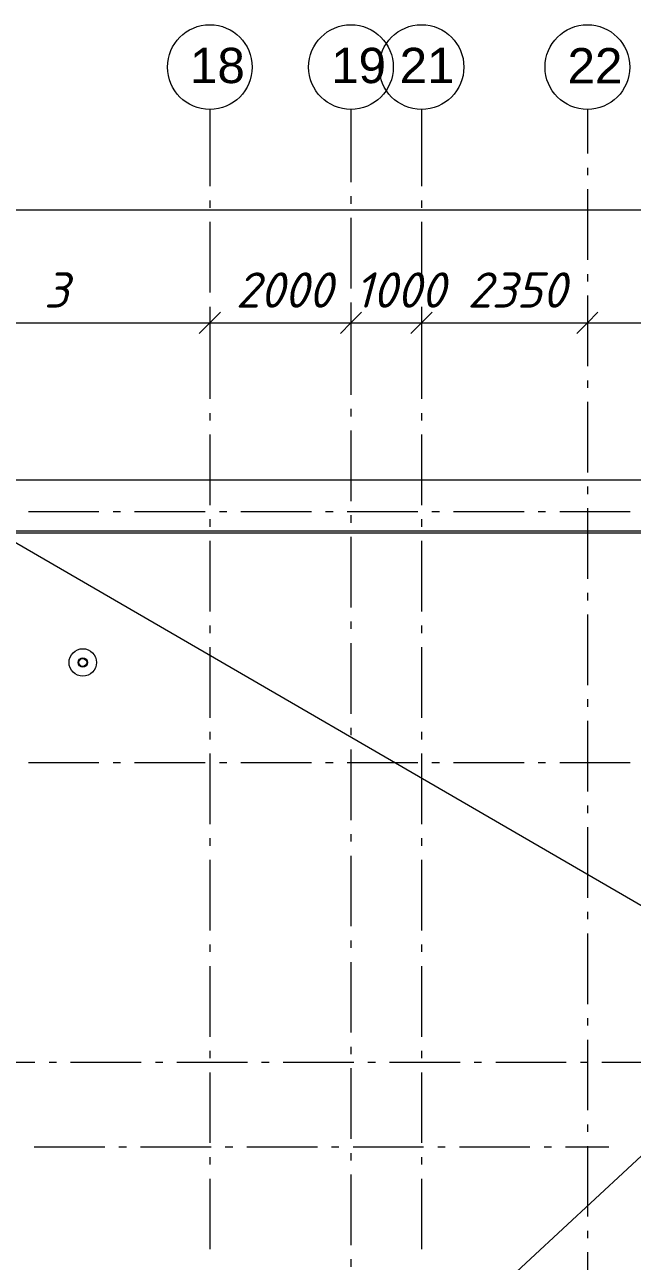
# Model space of a CAD drawing. Header units: millimetres. Extents: x -537608 to 253996, y -217170 to 186033.
# Drawn here: x -341584 to -332975, y 20583 to 38099 of the extents above; entities that cross this region are included whole.
import ezdxf

# ---------------------------------------------------------------- set-up
doc = ezdxf.new("R2010")
doc.units = ezdxf.units.MM
doc.layers.add('PDF _Геометрия', color=7, linetype='Continuous')
doc.layers.add('PDF _Текст', color=7, linetype='Continuous')
doc.styles.add('PDF ArialMT', font='arial.ttf')
doc.styles.add('PDF ISOCPEUR Italic', font='isocpeui.ttf')

msp = doc.modelspace()

# ---------------------------------------------------------------- linework, layer by layer
at = {"layer": 'PDF _Геометрия', "color": 253, "lineweight": 9, "true_color": 0xaaaaaa}
for p, q in [((-338961.3693, 36899.2642), (-338961.3693, 35810.6873)), ((-336961.3694, 36899.2642), (-336961.3694, 35868.5458)), ((-335961.3651, 36899.2642), (-335961.3651, 35810.6873)), ((-333611.3636, 36899.2642), (-333611.3636, 36273.4735)), ((-333611.3636, 36073.477), (-333611.3636, 35967.642)), ((-333611.3636, 35767.6411), (-333611.3636, 34767.6412)), ((-338961.3693, 35610.6865), (-338961.3693, 35504.8516)), ((-336961.3694, 35668.545), (-336961.3694, 35562.71)), ((-335961.3651, 35610.6865), (-335961.3651, 35504.8516)), ((-338961.3693, 35304.8507), (-338961.3693, 34304.8507)), ((-336961.3694, 35362.7092), (-336961.3694, 34362.7092)), ((-335961.3651, 35304.8507), (-335961.3651, 34304.8507)), ((-333611.3636, 34567.6404), (-333611.3636, 34461.8097)), ((-336961.3694, 34162.7127), (-336961.3694, 34056.8778)), ((-333611.3636, 34261.8089), (-333611.3636, 33261.8089)), ((-338961.3693, 34104.8542), (-338961.3693, 33999.0192)), ((-335961.3651, 34104.8542), (-335961.3651, 33999.0192)), ((-336961.3694, 33856.8769), (-336961.3694, 32856.8769)), ((-338961.3693, 33799.0184), (-338961.3693, 32799.0184)), ((-335961.3651, 33799.0184), (-335961.3651, 32799.0184)), ((-333611.3636, 33061.808), (-333611.3636, 32955.9731)), ((-333611.3636, 32755.9722), (-333611.3636, 31755.9723)), ((-338961.3693, 32599.0176), (-338961.3693, 32493.187)), ((-336961.3694, 32656.8761), (-336961.3694, 32551.0454)), ((-335961.3651, 32599.0176), (-335961.3651, 32493.187)), ((-338961.3693, 32293.1861), (-338961.3693, 31293.1861)), ((-336961.3694, 32351.0446), (-336961.3694, 31351.0446)), ((-335961.3651, 32293.1861), (-335961.3651, 31293.1861)), ((-315764.3617, 31647.3514), (-341964.3704, 31647.3514)), ((-333611.3636, 31555.9758), (-333611.3636, 31450.1408)), ((-340532.294, 31199.3518), (-341532.2983, 31199.3518)), ((-340226.4625, 31199.3518), (-340332.2931, 31199.3518)), ((-339026.466, 31199.3518), (-340026.4617, 31199.3518)), ((-338720.6259, 31199.3518), (-338826.4651, 31199.3518)), ((-337520.6294, 31199.3518), (-338520.6336, 31199.3518)), ((-337214.7979, 31199.3518), (-337320.6285, 31199.3518)), ((-336014.7928, 31199.3518), (-337014.7971, 31199.3518)), ((-335708.9613, 31199.3518), (-335814.7919, 31199.3518)), ((-334508.9648, 31199.3518), (-335508.9604, 31199.3518)), ((-334203.1246, 31199.3518), (-334308.9639, 31199.3518)), ((-333003.1282, 31199.3518), (-334003.1325, 31199.3518)), ((-333611.3636, 31250.14), (-333611.3636, 30250.14)), ((-338961.3693, 31093.1853), (-338961.3693, 30987.3503)), ((-336961.3694, 31151.0438), (-336961.3694, 31045.2088)), ((-335961.3651, 31093.1853), (-335961.3651, 30987.3503)), ((-341964.3704, 30928.3507), (-315764.3617, 30928.3507)), ((-315764.3617, 30896.1943), (-341964.3704, 30896.1943)), ((-336961.3694, 30845.208), (-336961.3694, 29845.208)), ((-338961.3693, 30787.3495), (-338961.3693, 29787.3495)), ((-335961.3651, 30787.3495), (-335961.3651, 29787.3495)), ((-333611.3636, 30050.1391), (-333611.3636, 29944.3085)), ((-336961.3694, 29645.2115), (-336961.3694, 29539.3765)), ((-333611.3636, 29744.3076), (-333611.3636, 28744.3076)), ((-338961.3693, 29587.353), (-338961.3693, 29481.518)), ((-335961.3651, 29587.353), (-335961.3651, 29481.518)), ((-338961.3693, 29281.5172), (-338961.3693, 28281.5172)), ((-336961.3694, 29339.3757), (-336961.3694, 28339.3757)), ((-335961.3651, 29281.5172), (-335961.3651, 28281.5172)), ((-333611.3636, 28544.3068), (-333611.3636, 28438.4719)), ((-333611.3636, 28238.4753), (-333611.3636, 27238.4711)), ((-338961.3693, 28081.5164), (-338961.3693, 27975.6857)), ((-336961.3694, 28139.3748), (-336961.3694, 28033.5442)), ((-335961.3651, 28081.5164), (-335961.3651, 27975.6857)), ((-338961.3693, 27775.6849), (-338961.3693, 26775.6849)), ((-336961.3694, 27833.5433), (-336961.3694, 26833.5434)), ((-335961.3651, 27775.6849), (-335961.3651, 26775.6849)), ((-341532.2983, 27649.0007), (-340532.294, 27649.0007)), ((-340332.2931, 27649.0007), (-340226.4625, 27649.0007)), ((-340026.4617, 27649.0007), (-339026.466, 27649.0007)), ((-338826.4651, 27649.0007), (-338720.6259, 27649.0007)), ((-338520.6336, 27649.0007), (-337520.6294, 27649.0007)), ((-337320.6285, 27649.0007), (-337214.7979, 27649.0007)), ((-337014.7971, 27649.0007), (-336014.7928, 27649.0007)), ((-335814.7919, 27649.0007), (-335708.9613, 27649.0007)), ((-335508.9604, 27649.0007), (-334508.9648, 27649.0007)), ((-334308.9639, 27649.0007), (-334203.1246, 27649.0007)), ((-334003.1325, 27649.0007), (-333003.1282, 27649.0007)), ((-333611.3636, 27038.4745), (-333611.3636, 26932.6396)), ((-336961.3694, 26633.5426), (-336961.3694, 26527.7076)), ((-333611.3636, 26732.6387), (-333611.3636, 25732.6387)), ((-338961.3693, 26575.684), (-338961.3693, 26469.8491)), ((-335961.3651, 26575.684), (-335961.3651, 26469.8491)), ((-336961.3694, 26327.7111), (-336961.3694, 25327.7068)), ((-338961.3693, 26269.8525), (-338961.3693, 25269.8483)), ((-335961.3651, 26269.8525), (-335961.3651, 25269.8483)), ((-333611.3636, 25532.6379), (-333611.3636, 25426.8073)), ((-333611.3636, 25226.8064), (-333611.3636, 24226.8065)), ((-338961.3693, 25069.8518), (-338961.3693, 24964.0168)), ((-336961.3694, 25127.7102), (-336961.3694, 25021.8753)), ((-335961.3651, 25069.8518), (-335961.3651, 24964.0168)), ((-338961.3693, 24764.016), (-338961.3693, 23764.016)), ((-336961.3694, 24821.8744), (-336961.3694, 23821.8744)), ((-335961.3651, 24764.016), (-335961.3651, 23764.016)), ((-333611.3636, 24026.8056), (-333611.3636, 23920.9707)), ((-333611.3636, 23720.9741), (-333611.3636, 22720.9742)), ((-338961.3693, 23564.0151), (-338961.3693, 23458.1845)), ((-336961.3694, 23621.8737), (-336961.3694, 23516.043)), ((-335961.3651, 23564.0151), (-335961.3651, 23458.1845)), ((-341439.1959, 23399.3486), (-342439.1916, 23399.3486)), ((-341133.3644, 23399.3486), (-341239.195, 23399.3486)), ((-339933.3593, 23399.3486), (-340933.3635, 23399.3486)), ((-339627.5278, 23399.3486), (-339733.3584, 23399.3486)), ((-338427.5313, 23399.3486), (-339427.527, 23399.3486)), ((-338121.6912, 23399.3486), (-338227.5304, 23399.3486)), ((-336921.6947, 23399.3486), (-337921.6903, 23399.3486)), ((-336961.3694, 23316.0421), (-336961.3694, 22316.0422)), ((-336615.8632, 23399.3486), (-336721.6938, 23399.3486)), ((-335415.8581, 23399.3486), (-336415.8624, 23399.3486)), ((-335110.0266, 23399.3486), (-335215.8572, 23399.3486)), ((-333910.03, 23399.3486), (-334910.0257, 23399.3486)), ((-333604.1899, 23399.3486), (-333710.0292, 23399.3486)), ((-332404.1935, 23399.3486), (-333404.1891, 23399.3486)), ((-338961.3693, 23258.1836), (-338961.3693, 22258.1836)), ((-335961.3651, 23258.1836), (-335961.3651, 22258.1836)), ((-333611.3636, 22520.9733), (-333611.3636, 22415.1384)), ((-340448.7766, 22199.3477), (-341448.7809, 22199.3477)), ((-340142.9451, 22199.3477), (-340248.7757, 22199.3477)), ((-338942.9399, 22199.3477), (-339942.9442, 22199.3477)), ((-338637.1085, 22199.3477), (-338742.9478, 22199.3477)), ((-337437.112, 22199.3477), (-338437.1076, 22199.3477)), ((-337131.2805, 22199.3477), (-337237.1111, 22199.3477)), ((-336961.3694, 22116.0413), (-336961.3694, 22010.2085)), ((-335931.2753, 22199.3477), (-336931.2796, 22199.3477)), ((-335625.4439, 22199.3477), (-335731.2745, 22199.3477)), ((-334425.4474, 22199.3477), (-335425.443, 22199.3477)), ((-334119.6073, 22199.3477), (-334225.4465, 22199.3477)), ((-333306.3675, 22199.3477), (-333919.6064, 22199.3477)), ((-333611.3636, 22215.1375), (-333611.3636, 21215.1375)), ((-338961.3693, 22058.1829), (-338961.3693, 21952.35)), ((-335961.3651, 22058.1829), (-335961.3651, 21952.35)), ((-338961.3693, 21752.3492), (-338961.3693, 20752.3492)), ((-336961.3694, 21810.2077), (-336961.3694, 20810.2077)), ((-335961.3651, 21752.3492), (-335961.3651, 20752.3492)), ((-333611.3636, 21015.1388), (-333611.3636, 20909.3039)), ((-333611.3636, 20709.3052), (-333611.3636, 19709.3053)), ((-336961.3694, 20610.2069), (-336961.3694, 20504.3741))]:
    msp.add_line(p, q, dxfattribs=at)
at = {"layer": 'PDF _Геометрия', "lineweight": 9}
for p, q in [((-368501.3767, 35475.7264), (-264521.3486, 35475.7264)), ((-338961.3693, 34087.8588), (-338961.3693, 33875.7282)), ((-336961.3694, 34087.8588), (-336961.3694, 33875.7282)), ((-335961.3651, 34087.8588), (-335961.3651, 33875.7282)), ((-333611.3636, 34087.8588), (-333611.3636, 33875.7282)), ((-342361.3666, 33875.7282), (-338961.3693, 33875.7282)), ((-338961.3693, 33875.7282), (-336961.3694, 33875.7282)), ((-338961.3693, 33875.7282), (-338961.3693, 33635.7254)), ((-336961.3694, 33875.7282), (-335961.3651, 33875.7282)), ((-336961.3694, 33875.7282), (-336961.3694, 33635.7254)), ((-335961.3651, 33875.7282), (-333611.3636, 33875.7282)), ((-335961.3651, 33875.7282), (-335961.3651, 33635.7254)), ((-333611.3636, 33875.7282), (-329961.3652, 33875.7282)), ((-333611.3636, 33875.7282), (-333611.3636, 33635.7254)), ((-331090.6071, 24599.5991), (-341934.3668, 30888.6977)), ((-340572.3131, 14917.7243), (-331090.6071, 23701.3305))]:
    msp.add_line(p, q, dxfattribs=at)
at = {"layer": 'PDF _Геометрия', "lineweight": 20}
for p, q in [((-338811.3686, 34025.7288), (-338961.3693, 33875.7282)), ((-336811.3687, 34025.7288), (-336961.3694, 33875.7282)), ((-335811.3644, 34025.7288), (-335961.3651, 33875.7282)), ((-333461.363, 34025.7288), (-333611.3636, 33875.7282)), ((-338961.3693, 33875.7282), (-339111.3699, 33725.7275)), ((-336961.3694, 33875.7282), (-337111.3699, 33725.7275)), ((-335961.3651, 33875.7282), (-336111.3657, 33725.7275)), ((-333611.3636, 33875.7282), (-333761.3643, 33725.7275))]:
    msp.add_line(p, q, dxfattribs=at)
for centre, radius in [((-338961.3633, 37499.2659), 599.9999), ((-336961.3634, 37499.2659), 599.9999), ((-335961.3658, 37499.2633), 600.0019), ((-333611.3663, 37499.2659), 599.9999), ((-340761.3671, 29065.1311), 65.0008), ((-340761.3646, 29065.1252), 54.9988)]:
    msp.add_circle(centre, radius, dxfattribs=at)
at = {"layer": 'PDF _Геометрия', "lineweight": 9}
msp.add_circle((-340761.3711, 29065.1289), 195.0002, dxfattribs=at)

# ---------------------------------------------------------------- texts
at = {"layer": 'PDF _Текст', "char_height": 500, "attachment_point": 4}
for s, insert, style in [('18', (-339241.8131, 37518.6605), 'PDF ArialMT'), ('19 21', (-337241.8132, 37518.6605), 'PDF ArialMT'), ('22', (-333891.8075, 37518.6605), 'PDF ArialMT'), ('3 ', (-341312.5936, 34341.24), 'PDF ISOCPEUR Italic'), ('2000 1000 2350', (-338593.438, 34341.24), 'PDF ISOCPEUR Italic')]:
    msp.add_mtext(s, dxfattribs=dict(at, insert=insert, style=style))

doc.saveas('drawing.dxf')
